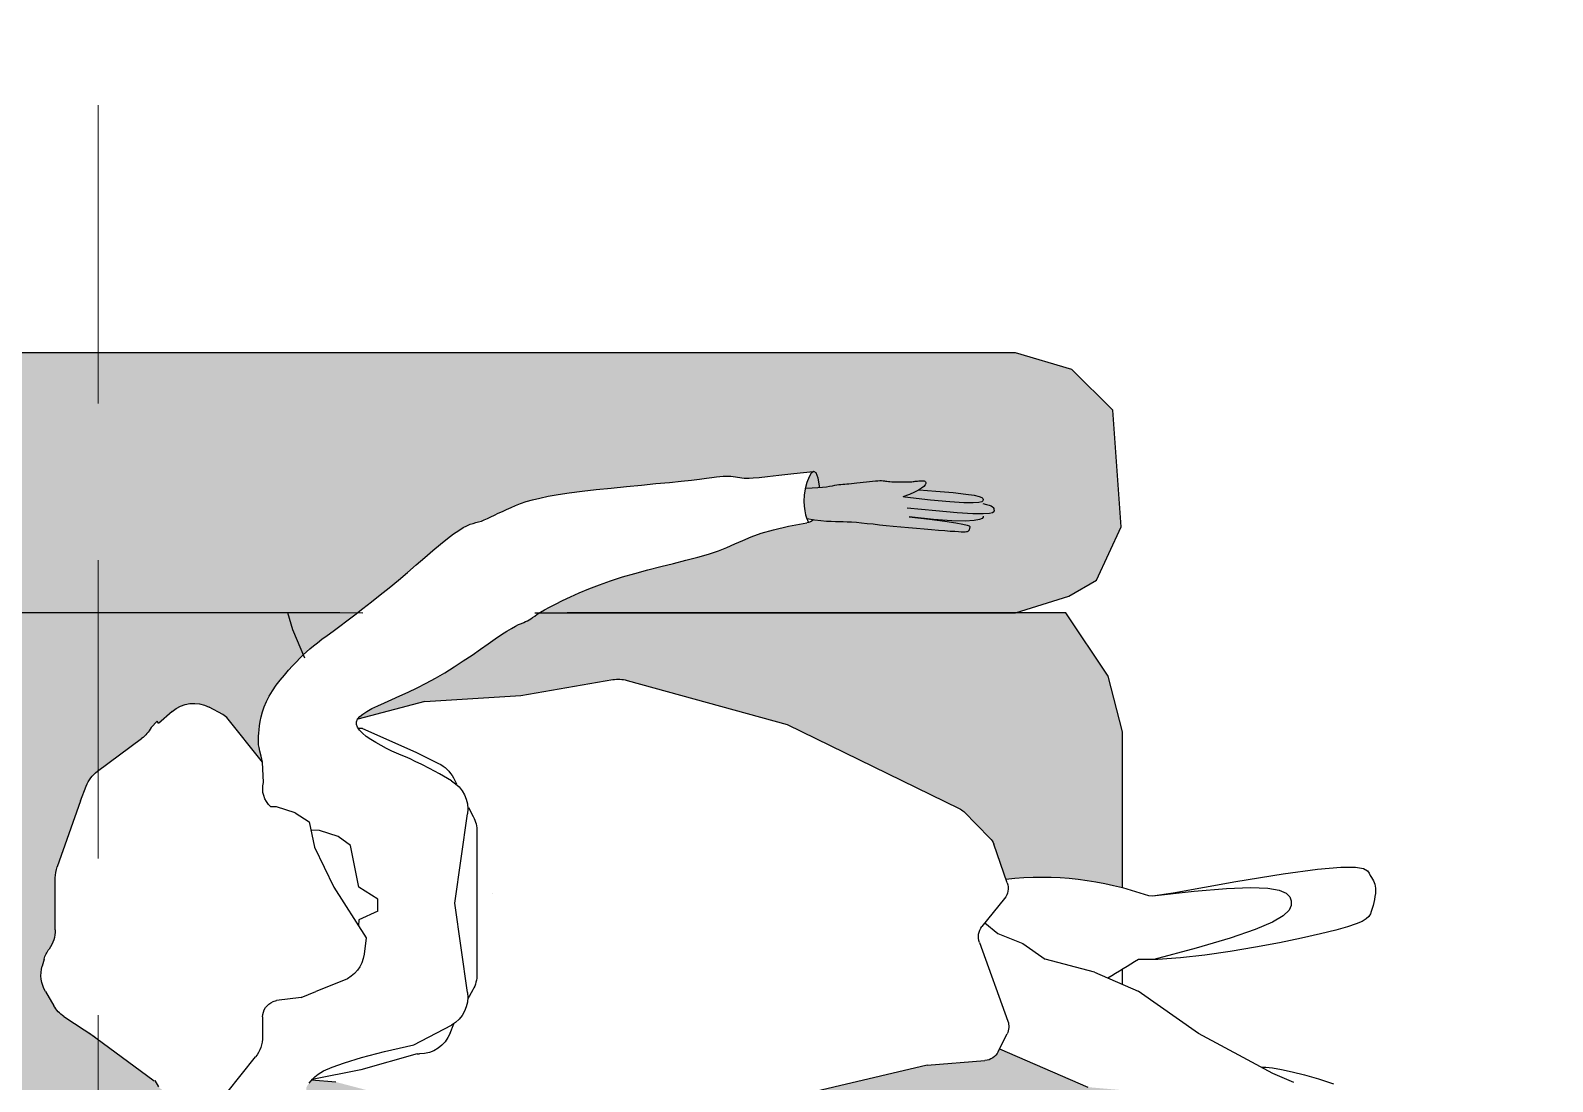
# Model space of a CAD drawing. Header units: inches. Extents: x 37.8 to 126.9, y 5.9 to 51.9.
# Drawn here: x 74.044 to 75.016, y 23.538 to 24.209 of the extents above; entities that cross this region are included whole.
import ezdxf

# ---------------------------------------------------------------- set-up
doc = ezdxf.new("R2010")
doc.units = ezdxf.units.IN
doc.header["$MEASUREMENT"] = 0
doc.linetypes.add('DASHED2', pattern=[9.524999999999995, 6.349999999999998, -3.174999999999998])
doc.layers.add('LAYER1', color=8, linetype='Continuous', lineweight=9)
doc.layers.add('MOBL', color=251, linetype='Continuous')
doc.layers.add('si', color=15, linetype='Continuous')

# ---------------------------------------------------------------- blocks, each defined once
blk = doc.blocks.new('m12')
h = blk.add_hatch(color=254)
h.paths.add_polyline_path([(0.2282805397144333, 1.367704585758019), (0.3675900524026474, 1.406019230664924, -0.1101865181638969), (0.3799645286676423, 1.406624934638784), (0.4597569099921655, 1.392880477745848), (0.5434401565999002, 1.387490709320218), (0.6016997716746582, 1.372251504451026), (0.5999096138721133, 1.374448886654134), (0.5972262502061781, 1.376714969658905), (0.5937106442636382, 1.379026639826632), (0.5893792646718318, 1.381415400173865), (0.5842615332833229, 1.383914174862636), (0.5784386848495183, 1.386561572637442), (0.572004907346809, 1.389397623388049), (0.5650543887509504, 1.392462357004423), (0.5576813170387136, 1.395795803376354), (0.549979880185674, 1.399437992393817), (0.5420442661684342, 1.403428953946558), (0.5339686629631681, 1.407808717924578), (0.5258492284904117, 1.412586379931332), (0.5177900004496224, 1.417647298425434), (0.5098969864843588, 1.422845897578789), (0.5022761942384583, 1.428036601563444), (0.4950336313559191, 1.433073834551612), (0.4882753054800958, 1.437812020715499), (0.4821072242552791, 1.442105584227201), (0.476635395325051, 1.445808949258433), (0.4719336608313752, 1.448817862647732), (0.4679472009097501, 1.45119336189714), (0.4645890301940172, 1.453037807174946), (0.4617721633180718, 1.454453558649446), (0.4594096149153372, 1.455542976488688), (0.4574143996196654, 1.456408420860952), (0.4539780271172036, 1.457898962005941), (0.4512561622146524, 1.459623810832909), (0.4478348052730289, 1.46192211111406), (0.4455453602831806, 1.463411296890623), (0.4432946503162506, 1.464805221971379), (0.0299411707849231, 1.464694383533924), (-0.0140227327818254, 1.464682594857606), (-0.0507096129474575, 1.409658011802321), (-0.0631706782451147, 1.361111778246595), (-0.0631706782451147, 1.225824194692445, -0.09368281678352401), (0.0381534352998867, 1.233180814697728), (0.0486899664274461, 1.263570902162655, -0.1129517835340986), (0.0520539572955841, 1.268952195201563), (0.0749248662218634, 1.291903635497192, -0.083355158556612), (0.0787562574912499, 1.294643702845178)])
h.paths.add_polyline_path([(0.6581865462105726, 1.449896868492942), (0.6623791909344173, 1.464833165321653), (0.6172675253209406, 1.464851871830518), (0.6017808105990662, 1.464847719154064), (0.6043075048505357, 1.46291939556773), (0.6110621370801037, 1.457834145179991), (0.6173569103671344, 1.45314102149877), (0.623114627507448, 1.448870358593239), (0.6282580912973446, 1.445052490531857), (0.6327433165672626, 1.441693904281006), (0.636659166287032, 1.438705698395313), (0.6401277154611675, 1.435975124326889), (0.6448441051655152, 1.432095432990966), (0.6489641479635285, 1.428299517495729)])
h.paths.add_polyline_path([(0.9004850381104459, 1.411994461545418), (0.9153690883269976, 1.451714107181942), (0.9392968684946148, 1.464718335533843), (0.6623791909344172, 1.464833165321653), (0.6581865462105726, 1.449896868492942), (0.6489658651266103, 1.428303538811313), (0.6519704067884556, 1.42537417526591), (0.6550335783003958, 1.422240532064051), (0.6583447781495153, 1.418717278451824), (0.6618404756225159, 1.414837911182525), (0.6654200188627374, 1.410665176069865), (0.6689827560128438, 1.406261818927299), (0.6724280352164007, 1.401690585568307), (0.6756552046160768, 1.397014221806559), (0.6785636123554469, 1.392295473455303), (0.6810526065769411, 1.387597086328469), (0.683049025111814, 1.382980414117128), (0.6845896645402264, 1.378501242022818), (0.6857388111302506, 1.374213963124925), (0.686560751149955, 1.370172970502834), (0.6873297175066099, 1.365027937193384), (0.6877061944667275, 1.360071641083774), (0.6878621708849573, 1.357559724357858), (0.6880757876250972, 1.354219495640408), (0.6880067271842727, 1.351078722044259), (0.6872067694860371, 1.346384712895343), (0.6857121869368248, 1.340235367233386), (0.6843305943914403, 1.334869549164977), (0.7154399595144696, 1.37373261623361), (0.7190331384649649, 1.376285664435272), (0.7309097569871028, 1.382627548112168, -0.3118831241294631), (0.7630463354835229, 1.378942019294754), (0.7749165268776324, 1.368555601824937), (0.7760045200864171, 1.370534691204511), (0.7813156019772123, 1.364926033545543, 0.1123006124735272), (0.78955162915031, 1.355362516278091), (0.8279875159014409, 1.32697310920048, -0.1450929767631049), (0.8377286247859956, 1.314064314110055), (0.8425250255493233, 1.301254414510353), (0.8629205512941098, 1.243744283976639, -0.08540789270884899), (0.8645568859556078, 1.234234633559708), (0.8645568859556078, 1.189121849105276, 0.1581954524843626), (0.8699782359377723, 1.172415691398204, -0.0878135558825843), (0.8743132795220844, 1.163496263578053), (0.8759785115666999, 1.157644162392443, -0.2048137690311525), (0.8731492371332478, 1.135453495879346), (0.8659056723461162, 1.123114881284209, -0.1142386950338883), (0.8570798846039906, 1.113798163836008), (0.8305546628183547, 1.096231021337641), (0.7773254653309918, 1.056847698576054), (0.7749165268774048, 1.052686804883478), (0.7633813474544829, 1.042624201557268), (0.7630968592773114, 1.039921563875623), (0.7600382685300243, 1.021495523661086), (0.7565934611416197, 1.00648721353923), (0.752874173234204, 0.9944881043145408), (0.7489921409294309, 0.9850896667917362), (0.7450591003491807, 0.9778833717755328), (0.7411867876155616, 0.9724606900699658), (0.7374869388499976, 0.9684130924802052), (0.7340712901748238, 0.9653320498107396), (0.7296486015273244, 0.9617491890912933), (0.7249763564041368, 0.9586774299227926), (0.7210046942517582, 0.9567143230846537), (0.7168011588323449, 0.9553889172040508), (0.7137072088485976, 0.9545244839431348), (0.7094893662282363, 0.953775121660348), (0.7051211489331117, 0.9531117996455399), (0.6996965092953688, 0.952357690693426), (0.6940976408223009, 0.9516309945228066), (0.6891480039748644, 0.9510395401500774), (0.6849198416854598, 0.9506110647537588), (0.6820757410978179, 0.9504773728576892), (0.6795698087550766, 0.9504520680379756), (0.6783385473047755, 0.9504344927927384), (0.6768907072118918, 0.950401672484304), (0.6752127260531451, 0.9503509555920574), (0.673303820878084, 0.9502811700128851), (0.6711632087367704, 0.9501911436441356), (0.6687901066790821, 0.9500797043824576), (0.6661837317551318, 0.9499456801249828), (0.6633433010149351, 0.9497878987690436), (0.6602680315086137, 0.9496051882110812), (0.6569702476290998, 0.9493976249032176), (0.6535147031422514, 0.9491702795171498), (0.6499792591570417, 0.948929471278913), (0.6464417767832089, 0.9486815194152342), (0.642980117129082, 0.9484327431521264), (0.6396721413038992, 0.9481894617160884), (0.6365957104170198, 0.9479579943335928), (0.6338286855771003, 0.9477446602309101), (0.6298351644824298, 0.9474384775373532), (0.6249051021408129, 0.9472576708472316), (0.6189086129122668, 0.947326450471792), (0.6134806500683812, 0.9474676699271634), (0.6064731817736865, 0.9477159803739148), (0.597558412593827, 0.9480851548921688), (0.5865574900845614, 0.9485820002000735), (0.5738873337636475, 0.9491854575635398), (0.5601138061399235, 0.9498675018851392), (0.5458027697213416, 0.9506001080676519), (0.5315200870168383, 0.9513552510143152), (0.51783162053449, 0.9521049056277188), (0.5053032327825289, 0.9528210468106394), (0.4945007862698243, 0.9534756494660976), (0.4858413232438974, 0.9540500801435902), (0.479146604910735, 0.9545632719803062), (0.4740895722159156, 0.9550435497603752), (0.4686824451310314, 0.955730103256373), (0.4647685975536965, 0.9567548360558203), (0.4619226264041981, 0.9579425952526875), (0.4597973122670279, 0.9588069555043134), (0.4568633396336294, 0.9597571532667638), (0.4526367186970228, 0.960741991403438), (0.44663345965046, 0.961710272777282), (0.4383695726867201, 0.9626108002519234), (0.427361067999528, 0.963392376690308), (0.4131239557814393, 0.9640038049560642), (0.3951742462256788, 0.9643938879119106), (0.3946290414174755, 0.9663021047405121), (0.3892122088936958, 0.964125244412344), (0.3817963524470524, 0.9607155704184144), (0.3753231144914961, 0.957359915999178), (0.3695413270904759, 0.9540620209711508), (0.3641998223077087, 0.9508256251513232), (0.3590474322063497, 0.9476544683559492), (0.3538329888501746, 0.9445522904020446), (0.3483053243026035, 0.9415228311061136), (0.3422857584323542, 0.9385750475601073), (0.3358855623289445, 0.9357387659567862), (0.3292884948868936, 0.9330490297631966), (0.3226783150012129, 0.930540882447304), (0.3162387815666538, 0.9282493674766116), (0.3101536534775263, 0.9262095283188514), (0.3046066896290521, 0.9244564084415292), (0.2997816489155326, 0.9230250513121484), (0.2939525555518832, 0.9214281492214113), (0.2890330585068264, 0.9204498841750606), (0.2849788580309438, 0.9202793186120558), (0.2822871457915607, 0.9224008206510244), (0.2837201290274126, 0.9246197752826866), (0.2865434176151994, 0.9268910479290224), (0.2916407239945089, 0.9299156238629585), (0.2974896183734473, 0.9327408180793096), (0.3023605372497951, 0.93491000410745), (0.3081702886299796, 0.9373202005451736), (0.3150004097522092, 0.9399819342838825), (0.3219254740579482, 0.942534558711252), (0.3216086350835208, 0.9426929781984656), (0.3221035193806298, 0.942600187392776), (0.3150004097521996, 0.939981934283873), (0.3081702886299848, 0.937320200545176), (0.302360537249797, 0.9349100041074526), (0.2974896183734457, 0.9327408180793088), (0.2934759947627309, 0.9308021155695774), (0.2902381291792135, 0.9290833696863944), (0.2876944843851557, 0.927574053538591), (0.2857635231421227, 0.9262636402345382), (0.2843670324930372, 0.9251401946803524), (0.2834400966078191, 0.9241861489715572), (0.2829211239370579, 0.9233825270011948), (0.2827485229315698, 0.9227103526623066), (0.2828607020426261, 0.9221506498479356), (0.2831960697205886, 0.921684442451124), (0.2836930344165012, 0.9212927543649124), (0.2842900045811809, 0.9209566094823454), (0.2849537220095039, 0.9206668660290231), (0.2857642618712364, 0.9204537195623744), (0.2868300326801989, 0.9203571999719315), (0.2882594429502205, 0.9204173371479102), (0.290160901194894, 0.92067416098007), (0.292642815928275, 0.921167701358172), (0.2958135956639567, 0.9219379881724304), (0.2997816489155349, 0.9230250513121484), (0.3046066896290573, 0.92445640844153), (0.3101536534775328, 0.9262095283188532), (0.3162387815666475, 0.9282493674766062), (0.3226783150012197, 0.9305408824473052), (0.3292884948868949, 0.9330490297631936), (0.3358855623289381, 0.935738765956786), (0.3422857584323494, 0.9385750475601056), (0.3483053243026013, 0.9415228311061126), (0.3538329888501725, 0.9445522904020442), (0.3590474322063588, 0.9476544683559556), (0.3641998223076794, 0.9508256251513127), (0.3695413270904708, 0.9540620209711488), (0.3753231144914941, 0.9573599159991769), (0.3817963524470549, 0.9607155704184158), (0.3892122088936968, 0.9641252444123436), (0.3977734825802984, 0.9675657600578143), (0.3958295278160969, 1.000986828503526), (0.3720809704348347, 0.9982951300867196), (0.3515578259587391, 0.9958898854433748), (0.3340016027325292, 0.9937432421993416), (0.319147189305802, 0.9918265976823482), (0.3067294742277213, 0.9901113492203396), (0.2964833460475755, 0.9885688941412809), (0.2881436933148567, 0.9871706297726636), (0.2814454045787867, 0.98588795344267), (0.2761419289608943, 0.9846957252721028), (0.2720609578691448, 0.9835826565549736), (0.2690487432835201, 0.982540921378586), (0.2669515371844689, 0.981562693830256), (0.2656155915515228, 0.9806401479972916), (0.2648871583651271, 0.9797654579670051), (0.2646124896050424, 0.9789307978264788), (0.264637837251712, 0.9781283416632506), (0.264882264284097, 0.9773545228001692), (0.2655560776784112, 0.976622811502693), (0.2669423954102962, 0.9759509372725008), (0.269324335455168, 0.9753566296110422), (0.2729850157884386, 0.974857618019541), (0.2782075543857433, 0.9744716319994492), (0.2852750692222802, 0.9742164010522174), (0.2950522334505969, 0.9741029037500842), (0.2932104062160713, 0.9737258386762718), (0.27826000416053, 0.9703831351037036), (0.2675558176904345, 0.9676737071592922), (0.2604063962510289, 0.9655019817496396), (0.2561202892875367, 0.963772385781112), (0.2540060462454221, 0.9623893461600802), (0.2533722165703693, 0.961257289793366), (0.2535273497076105, 0.9602806435873388), (0.2539294030884776, 0.9593859963251814), (0.2546339660866578, 0.9585885842975584), (0.2558460360626213, 0.9579258056708112), (0.2588124408305837, 0.957169402344128), (0.2606126863870492, 0.9571537412896304), (0.256516480663569, 0.9575591961839512), (0.253716425585047, 0.9590903096481588), (0.2532689839800925, 0.96190719425237), (0.256120289287537, 0.9637723857811122), (0.2604063962510276, 0.9655019817496392), (0.2675558176904362, 0.9676737071592936), (0.2782600041605322, 0.9703831351037044), (0.2949045171498502, 0.9741046185010308), (0.285275069222283, 0.9742164010522174), (0.2782075543857413, 0.9744716319994496), (0.2729850157884376, 0.9748576180195412), (0.2677164017285735, 0.9755758177113094), (0.2640872408894941, 0.9773346783165808), (0.2652115007202227, 0.9807510656334876), (0.2701853916346951, 0.9830711032860232), (0.2761419289608979, 0.9846957252721044), (0.2814454045787876, 0.9858879534426694), (0.2881436933148489, 0.9871706297726616), (0.2964833460475805, 0.9885688941412808), (0.3067294742277094, 0.9901113492203404), (0.3191471893058048, 0.9918265976823484), (0.3340016027325448, 0.993743242199342), (0.3515578259586584, 0.9958898854433662), (0.3720809704348112, 0.998295130086718), (0.3846044230914198, 0.999714557681732), (0.3835436933072742, 1.003186036975193), (0.3953633609073675, 1.009001313434282), (0.4138058899113635, 1.008749522194875), (0.4282469073857581, 1.008675718528365), (0.4392679779132291, 1.008765081679257), (0.4474506660758408, 1.009002790892736), (0.4533765364560642, 1.009374025413535), (0.4576271536361655, 1.009863964486612), (0.4607840821988713, 1.010457787357154), (0.4634288867262065, 1.011140673269892), (0.4660830101279203, 1.011900133236868), (0.4690274086224217, 1.012733005339897), (0.4724829167548657, 1.013638459427737), (0.4766703690709155, 1.01461566534931), (0.4818106001157593, 1.015663792953319), (0.4881244444352483, 1.016782012088698), (0.4958327365745851, 1.01796949260438), (0.5051563110794185, 1.01922540434907), (0.5161986705397842, 1.02054596987091), (0.5285939897249124, 1.021915622515052), (0.5418591114486763, 1.023315848325401), (0.5555108785247285, 1.024728133346798), (0.5690661337671291, 1.026133963622892), (0.5820417199895463, 1.027514825198523), (0.5939544800062555, 1.028852204117585), (0.6043212566305503, 1.030127586424441), (0.612782391131537, 1.031328558956603), (0.619472218598504, 1.032467111724144), (0.6246485725753236, 1.033561335530294), (0.6285692866065336, 1.034629321178954), (0.6314921942357605, 1.035689159472667), (0.6336751290075423, 1.036758941215566), (0.635375924465961, 1.037856757210419), (0.6368524141548711, 1.039000698260905), (0.6383128380275572, 1.040202906338207), (0.6397670616722734, 1.041451728086032), (0.6411753570860127, 1.042729561315582), (0.6424979962657744, 1.044018803838754), (0.6436952512090097, 1.045301853466752), (0.6447273939122625, 1.046561108011473), (0.6455546963729831, 1.047778965283896), (0.6461374305879417, 1.048937823096139), (0.6464432714649321, 1.050030279697011), (0.6464695055522044, 1.051089735086862), (0.6462208223088057, 1.052159789703409), (0.6457019111933274, 1.053284043984376), (0.644917461664817, 1.054506098368167), (0.6438721631818694, 1.055869553292042), (0.6425707052037581, 1.057418009194183), (0.6417220055728929, 1.058389199020902), (0.6205989466920978, 1.056800049208277), (0.5434401565996722, 1.036517499606816), (0.4597569099919382, 1.03119864918699), (0.3786921153944149, 1.01716820396814, -0.0881714616881914), (0.3687353232608075, 1.017213098864203), (0.2282805397142054, 1.042829202105395), (0.1065852421049833, 1.071480076367834), (0.0564335232409121, 1.075455517497402, -0.2626432162375301), (0.04483822073916599, 1.083266117520906), (0.043620270012002, 1.085697904276811), (-0.0330759502560345, 1.05233221485605), (-0.0631706782451147, 1.049728895639395), (-0.0631706782451147, 0.8395642744326323), (-0.021287653216632, 0.7512983952403829), (0.0220127781796001, 0.7359848280393836), (0.9211451131589862, 0.7362254951522971), (0.9153690883269971, 0.7492215510239943), (0.9004850381104459, 0.7889411966605175), (0.8942545054615036, 0.8374874302160153), (0.8942545054615036, 1.363448227989919)])
h.paths.add_polyline_path([(0.2429739101698942, 0.9461568795345556), (0.2431024028844603, 0.9451751083945508), (0.2435212161844902, 0.9442815692264046), (0.2444007194974346, 0.9434919138554962), (0.2470528974799894, 0.9424940355689472), (0.2490033719338936, 0.942400441425434), (0.2449083215463915, 0.9430361672103796), (0.2424000465095492, 0.9452882029053084)], flags=17)
h.paths.add_polyline_path([(0.2491293252667219, 0.9334991236289624), (0.2484456775396211, 0.9323584795349688), (0.2485867286509346, 0.931381556305496), (0.2490337983438167, 0.9304961893292324), (0.2507393332967387, 0.9293471296517086), (0.2523535551397347, 0.9293072046416456), (0.248779646799883, 0.9300454007847108), (0.2483518022626108, 0.9330086618549124)], flags=16)
h.paths.add_polyline_path([(1.061440464872248, 1.615005983687069), (1.03928745989856, 1.662254189607665), (0.9980967162757676, 1.690810797581434), (0.0299411707849231, 1.690810797581661), (-0.0192108090004697, 1.676272888067614), (-0.05486330138001001, 1.640966536391033), (-0.0621322561369198, 1.539460775320094), (-0.0406715325686948, 1.493250991507693), (-0.0164416833786154, 1.479232293047743), (0.0299411707849169, 1.464694383533926), (0.4197456501453729, 1.464798907437909), (0.4432946503162495, 1.46480522197138), (0.4427159042299834, 1.465163654953363), (0.4392171594988713, 1.467215198352275), (0.4349198484753794, 1.469601940137177), (0.4297244273968797, 1.47234193300323), (0.4236502879050497, 1.47538138822892), (0.4167465554935464, 1.478648556738338), (0.4090623556560315, 1.4820716894551), (0.4006468138857271, 1.485579037303748), (0.3915490556757989, 1.489098851207925), (0.3818182065203896, 1.492559382091942), (0.3715033919124814, 1.495888880879649), (0.3606816705446306, 1.499034078268325), (0.3495418339041161, 1.502015624048233), (0.3383006066773991, 1.504872647783272), (0.3271747135511173, 1.507644279037093), (0.3163808792114649, 1.51036964737296), (0.3061358283448335, 1.51308788235474), (0.2966562856374822, 1.515838113546354), (0.2881589757760139, 1.51865947051101), (0.2807234658091617, 1.521580491867781), (0.2738806922363889, 1.524587352456364), (0.2670244339187653, 1.527655636172539), (0.2595484697183121, 1.530760926910942), (0.2508465784967548, 1.533878808567123), (0.2403125391156199, 1.536984865036175), (0.2273401304364527, 1.540054680213417), (0.2113231313210235, 1.54306383799394, -0.1290311879506918), (0.2052864708930892, 1.54547678568995), (0.1989500446311467, 1.544692756402128), (0.1942075196075153, 1.544256570480002), (0.190103818919174, 1.544011318721686), (0.1864436578482552, 1.543894103801903), (0.183031751676026, 1.543842028395374), (0.1796728156846325, 1.543792195176592), (0.1761715651555309, 1.543681706820052), (0.1723649946484371, 1.543460793669056), (0.1682192158339102, 1.543132196738269), (0.1637326196600971, 1.542711784711399), (0.1589035970755097, 1.542215426271692), (0.1537305390286644, 1.541658990102194), (0.1482118364672161, 1.541058344886772), (0.1423458803401527, 1.540429359308295), (0.136131061595597, 1.539787902050425), (0.1295911662489415, 1.539148763785084), (0.1228515605849844, 1.538522423140875), (0.1160630059552711, 1.537918280734399), (0.1093762637117089, 1.537345737182698), (0.1029420952064712, 1.536814193103292), (0.0969112617908092, 1.53633304911273), (0.0914345248167618, 1.535911705828311), (0.0866626456361541, 1.535559563866856), (0.0827058987263433, 1.535284403154037), (0.07789572737996, 1.534987831804597), (0.0732771905965815, 1.534889662800764), (0.070515340854909, 1.535580341051435), (0.0693845606241143, 1.539725189586252), (0.0703348009084739, 1.540684086609572), (0.0718106087078942, 1.541013108459311), (0.070015268961697, 1.540361643709957), (0.0694755710323989, 1.539817029104142), (0.0695111240948033, 1.539555526741711), (0.0698055811769791, 1.538267307296337), (0.0699267509605764, 1.537737803566871), (0.07006779487619501, 1.537220810387226), (0.0702484060957432, 1.536729028381159), (0.0704882777904464, 1.536275158172883), (0.0708071031322118, 1.535871900386155), (0.0712245752920354, 1.535531955644728), (0.0717724652290605, 1.535265961724235), (0.0725308550504469, 1.535076305007122), (0.0735919046505853, 1.534963309027034), (0.0750477739236427, 1.534927297317835), (0.0769906227644686, 1.534968593413168), (0.079512611067226, 1.535087520847356), (0.0827058987263485, 1.535284403154038), (0.0866626456361074, 1.535559563866853), (0.0914345248168888, 1.535911705828313), (0.0969112617908566, 1.536333049112724), (0.1029420952063899, 1.536814193103289), (0.1093762637117624, 1.53734573718271), (0.1160630059553207, 1.537918280734406), (0.1228515605848908, 1.538522423140876), (0.1295911662489709, 1.539148763785072), (0.1361310615954752, 1.539787902050421), (0.1423458803401396, 1.540429359308289), (0.1482118364671323, 1.54105834488677), (0.1537305390284616, 1.541658990102163), (0.1589035970755262, 1.542215426271688), (0.1637326196600988, 1.542711784711402), (0.1682192158339141, 1.54313219673827), (0.1723649946484223, 1.543460793669054), (0.1761715651555211, 1.543681706820052), (0.1796728156846442, 1.543792195176593), (0.183031751676026, 1.543842028395374), (0.1864436578482594, 1.543894103801904), (0.1901038189191697, 1.544011318721686), (0.1942075196075117, 1.544256570480001), (0.1989500446311433, 1.544692756402127), (0.2045266787085897, 1.545382773813118), (0.2111327065581761, 1.546389520038933), (0.2114796143173407, 1.547251366661158), (0.2123433761571505, 1.549967112364129), (0.2131166179547109, 1.55333896839511), (0.2136610204122462, 1.557334450915959), (0.2138382642317538, 1.56192107608831), (0.2135100301154579, 1.567066360073795), (0.2125847160682496, 1.572638200736036), (0.2111575893065945, 1.578106022746624), (0.2093706343498527, 1.582839632477998), (0.2073658357171551, 1.586208836303285), (0.2049411294908506, 1.587810739126339), (0.2224723636529688, 1.585819196649936), (0.2355489133960566, 1.584344928017345), (0.2454514276006865, 1.583254033712139), (0.2527081354358047, 1.582498088851933), (0.257847266069344, 1.582028668553675), (0.2613970486700063, 1.58179734793498), (0.2638857124063634, 1.581755702113014), (0.2658414864467902, 1.581855306205398), (0.2677068059463093, 1.582050934292055), (0.2695567992538174, 1.582306818625488), (0.2747066222245634, 1.583103006528797), (0.2786097526960172, 1.583525566952633), (0.2827956854737786, 1.583576585603523), (0.2867584402456536, 1.583211807572979), (0.2899156240150526, 1.582837763590765), (0.2937826850545662, 1.582339012621332), (0.2985618957291289, 1.581720993611044), (0.3044555284031281, 1.580989145505333), (0.3116658554419877, 1.580148907250308), (0.3203951492103369, 1.579205717791636), (0.3307452073584606, 1.57816574864), (0.3424159286782924, 1.577038101563175), (0.3550067372480378, 1.575832610894406), (0.3681170571452198, 1.574559110966428), (0.381346312447699, 1.573227436111898), (0.3942939272331138, 1.571847420663739), (0.4065593255790871, 1.570428898954788), (0.4177419315635681, 1.568981705317811), (0.4275354495816787, 1.567513457897803), (0.4360107052978059, 1.566022910089259), (0.4433328046936835, 1.564506599099104), (0.4496668537510737, 1.562961062134035), (0.4551779584519413, 1.561382836400526), (0.4600312247778208, 1.559768459105723), (0.4643917587106853, 1.558114467456333), (0.4684246662323043, 1.556417398658817), (0.4722667353707842, 1.55468090018917), (0.4759414823397434, 1.552937060597509), (0.47944410539934, 1.551225078703941), (0.4827698028093431, 1.549584153327703), (0.485913772830121, 1.548053483288193), (0.4888712137217305, 1.546672267405021), (0.4916373237440469, 1.545479704497664), (0.4942073011568518, 1.544514993385745), (0.496598259854408, 1.543785267423119), (0.5009041589315198, 1.542640599423392), (0.5053479052211227, 1.541162311726318), (0.5099732602768606, 1.538780607776743), (0.513819146183095, 1.536436112069397), (0.5183509421744965, 1.533286309165758), (0.5236557567391209, 1.529228515703385), (0.5296623640676864, 1.524362090763129), (0.5362599547761573, 1.518836904036559), (0.5433377194809144, 1.51280282521496), (0.5507848487980028, 1.506409723990145), (0.5584905333439437, 1.499807470053376), (0.5663439637348818, 1.493145933096464), (0.5742343305871503, 1.4865749828107), (0.5820564265468424, 1.480224566283819), (0.5897274523799738, 1.474144940188581), (0.5971702108825016, 1.46836643859365), (0.6017808105990725, 1.464847719154062), (0.9980967162757672, 1.464953989060631), (1.031672364438918, 1.477934265412386), (1.056248354331501, 1.513240617089195)])
h.paths.add_polyline_path([(0.0590738648438674, 1.565001255458355), (0.0581961684447379, 1.564088525514535), (0.0580536869399566, 1.563154609191087), (0.05819233718148099, 1.562190013505642), (0.0597373212658623, 1.560756583039613), (0.0617108121389275, 1.560626493100926), (0.0578243428300473, 1.561651338936751), (0.058287190717405, 1.56468514460816)], flags=16)
h.paths.add_polyline_path([(0.0579879130765888, 1.550745167153261), (0.0579879007204054, 1.550740564950269), (0.0580477771061403, 1.550741742023546)], flags=16)
h.paths.add_polyline_path([(1.062478886980443, 1.359554145084302), (1.05451765081807, 1.403427479153378), (1.03582605287147, 1.443406730316837), (0.9970582941673454, 1.464694383533697), (0.9392968684946152, 1.464718335533844), (0.9153690883269971, 1.451714107181942), (0.9004850381104462, 1.411994461545418), (0.8942545054615038, 1.36344822798992), (0.8942545054615038, 0.8374874302160153), (0.9004850381104462, 0.7889411966605157), (0.915369088326997, 0.7492215510239927), (0.9211451131589862, 0.7362254951522971), (0.980097399734632, 0.7362412746722385), (0.9803130358359692, 0.7361416392414872), (0.9911739022213624, 0.7359816691453033), (1.02994166092526, 0.7538944505106429), (1.05451765081807, 0.7975081790525561), (1.062478886980443, 0.8413815131216335)])
h.paths.add_polyline_path([(1.051402384493712, 0.6308414306959093), (1.043441148331112, 0.6747147647649853), (1.018865158438529, 0.7183284933068991), (0.9803130358359686, 0.7361416392414872), (0.9736653644388048, 0.7362395530353841), (0.9101686588784631, 0.7362225571292064), (0.9042925858402672, 0.7230013927935494), (0.8894085356234883, 0.6832817471570252), (0.8831780029745457, 0.6347355136012988), (0.8831780029747733, 0.1087747158276216), (0.889408535623488, 0.0602284822721232), (0.9042925858402671, 0.0205088366355994), (0.9277298666845354, 0.0077711840027866), (0.9864522676338556, 0.0077869019901867), (1.02474955038474, 0.0288162135007042), (1.043441148331339, 0.06879546466416299), (1.051402384493712, 0.1126687987332384)])
h.paths.add_polyline_path([(0.8831780029745461, 0.6347355136013004), (0.8894085356234882, 0.6832817471570248), (0.9042925858402666, 0.7230013927935484), (0.9101686588784628, 0.7362225571292065), (0.6739620880527166, 0.7361593326724272), (0.647110043723842, 0.7211841541045487), (0.6301491492909009, 0.6814645084680252), (0.6228801945337638, 0.6329182749123), (0.6228801945337638, 0.1105919545170757), (0.6301491492909009, 0.0620457209615785), (0.6471100437238422, 0.0223260753250548), (0.6512164028991393, 0.007697170763044001), (0.9277298666845352, 0.0077711840027866), (0.9042925858402668, 0.0205088366355995), (0.889408535623488, 0.0602284822721233), (0.8831780029747734, 0.1087747158276222)])
h.paths.add_polyline_path([(0.6228801945337638, 0.6329182749122991), (0.6301491492909009, 0.6814645084680253), (0.6471100437238421, 0.7211841541045487), (0.6739620880527166, 0.7361593326724271), (0.010211150730356, 0.7359816691455309), (-0.0323641557035899, 0.7209245485773863), (-0.0742471807318452, 0.6326586693853642), (-0.0742471807318452, 0.1111111655711738), (-0.0617861154341881, 0.0625649320156754), (-0.0250911673453374, 0.0075161462528683), (0.0212541604592265, 0.0075167152843411), (0.0212876532170867, 0.0075285602840722), (0.6512164028991392, 0.007697170763044001), (0.6471100437238418, 0.0223260753250546), (0.6301491492909009, 0.0620457209615778), (0.6228801945337638, 0.1105919545170761)])
h.paths.add_polyline_path([(1.06247888698067, -0.0976116781655483), (1.05451765081807, -0.0537383440964734), (1.02994166092526, -0.0101246155545595), (0.9911739022213624, 0.0077881658110073), (0.9864522676338556, 0.0077869019901867), (0.9859817916808422, 0.0075285602838449), (0.9211377461899616, 0.0075277641237041), (0.9153690883269956, -0.0054517160679116), (0.9004850381104461, -0.0451713617044338), (0.8942545054615036, -0.0937175952599316), (0.8942545054612763, -0.6196783930338375), (0.9004850381102185, -0.6682246265893353), (0.91536908832677, -0.7079442722258591), (0.9392515566608162, -0.720923874581255), (0.9970582941673454, -0.7209245485776139), (1.035826052871243, -0.6996368953607542), (1.054517650817842, -0.6596576441972952), (1.062478886980215, -0.6157843101282201)])
h.paths.add_polyline_path([(0.8942545054615038, -0.0937175952599317), (0.9004850381104461, -0.045171361704433), (0.9153690883269964, -0.0054517160679112), (0.9211377461899614, 0.0075277641237041), (0.6847133887732595, 0.007524861287395001), (0.6581865462105725, -0.0072689547569097), (0.6412256517776314, -0.0469886003934336), (0.6339566970207214, -0.0955348339489325), (0.6339566970204942, -0.6178611543441548), (0.641225651777404, -0.6664073878998806), (0.6581865462105726, -0.7061270335361775), (0.6623391391623531, -0.7209206459271371), (0.9392515566608166, -0.720923874581255), (0.91536908832677, -0.7079442722258592), (0.9004850381102187, -0.6682246265893351), (0.8942545054612764, -0.6196783930338378)])
h.paths.add_polyline_path([(0.6339566970207217, -0.0955348339489311), (0.6412256517776315, -0.0469886003934337), (0.6581865462105726, -0.0072689547569098), (0.6847133887732595, 0.007524861287395001), (0.0212541604592265, 0.0075167152843411), (-0.0212876532168593, -0.0075285602840722), (-0.0631706782451147, -0.0957944394760944), (-0.0631706782453421, -0.6173419432902847), (-0.0507096129474576, -0.6658881768457832), (-0.0140227327820527, -0.7209127599010686), (0.6623391391623532, -0.7209206459271371), (0.6581865462105725, -0.7061270335361766), (0.641225651777404, -0.6664073878998805), (0.6339566970204941, -0.6178611543441547)])
h.paths.add_polyline_path([(1.0562483543315, -0.7694707821331122), (1.031672364438691, -0.7341644304563033), (0.9980967162755404, -0.721184154104549), (0.0299411707846955, -0.7209245485773864), (-0.0164416833790708, -0.7354624580914333), (-0.040671532568922, -0.7494811565513828), (-0.0621322561371471, -0.7956909403635564), (-0.0548633013802373, -0.8971967014342681), (-0.0192108090004695, -0.9325030531110772), (0.0299411707846958, -0.947040962625124), (0.9980967162755404, -0.9470409626253512), (1.039287459898333, -0.9184843546515821), (1.061440464872021, -0.8712361487309861)])
at = {"layer": 'si', "linetype": 'ByBlock'}
for p, q in [((0.1260640543100635, 1.565211231353487), (0.127293299740586, 1.565565821381596)), ((0.3675900524026474, 1.406019230664924), (0.228280539714433, 1.367704585758019)), ((0.4597569099921657, 1.392880477745848), (0.3799645286676423, 1.406624934638784)), ((0.5434401565998997, 1.387490709320218), (0.4597569099921657, 1.392880477745848)), ((0.5434401565998997, 1.387490709320218), (0.6016997716747028, 1.372251504451014)), ((0.7154399595144696, 1.37373261623361), (0.7190331384649653, 1.376285664435272)), ((0.7190331384649653, 1.376285664435272), (0.7309097569871028, 1.382627548112168)), ((0.7630463354835229, 1.378942019294754), (0.7749165268776324, 1.368555601824937)), ((0.228280539714433, 1.367704585758019), (0.0787562574912499, 1.294643702845178)), ((0.5976215128780497, 1.364229603483408), (0.5511938585455028, 1.343521545848261)), ((0.5976215128780497, 1.364229603483408), (0.6013174771364902, 1.364229603483408)), ((0.6843305943914402, 1.334869549164977), (0.7154399595144696, 1.37373261623361)), ((0.7749165268776324, 1.368555601824937), (0.7760045200864171, 1.370534691204511)), ((0.7760045200864171, 1.370534691204511), (0.7813156019772123, 1.364926033545543)), ((0.8279875159014409, 1.32697310920048), (0.78955162915031, 1.355362516278091)), ((0.5511938585455028, 1.343521545848261), (0.5313854506252939, 1.333864946987205)), ((0.6835982675040669, 1.317280662210578), (0.6843305943914402, 1.334869549164977)), ((0.5185034210298909, 1.32120892580815), (0.5159239704271386, 1.31614719568688)), ((0.8425250255493208, 1.301254414510367), (0.8377286247859956, 1.314064314110055)), ((0.8425250255493208, 1.301254414510367), (0.8629205512941098, 1.243744283976639)), ((0.0749248662218634, 1.291903635497192), (0.0520539572955841, 1.268952195201563)), ((0.5053335482575676, 1.295580974062886), (0.5011927198684134, 1.28751442525322)), ((0.5172477731982781, 1.212394153494415), (0.5063025214303707, 1.290037033223143)), ((0.6559633921515342, 1.290900385693248), (0.6439546098699794, 1.283099405077336)), ((0.6559633921515342, 1.290900385693248), (0.6723218121098853, 1.296077400101921)), ((0.6723218121098853, 1.296077400101921), (0.6772178193914442, 1.296077400101921)), ((0.4980526330159592, 1.274521438504052), (0.4980526330159592, 1.150530593070698)), ((0.6186132425355026, 1.270192328058101), (0.6348771051532367, 1.275369342466774)), ((0.6348771051532367, 1.275369342466774), (0.642441692417151, 1.27579485050046)), ((0.6439546098699794, 1.283099405077336), (0.6392832414333043, 1.261011956491074)), ((0.0370199536266682, 1.22991155968657), (0.0486899664274461, 1.263570902162655)), ((0.6006473477837062, 1.226152246580568), (0.6080228203659317, 1.262391347442189)), ((0.6080228203659317, 1.262391347442189), (0.6186132425355026, 1.270192328058101)), ((0.6392832414333043, 1.261011956491074), (0.6224900935083042, 1.226152246580568)), ((0.8645568859556078, 1.189121849105276), (0.8645568859556078, 1.234234633559708)), ((-0.0893375680318514, 1.218705855993221), (-0.1071143481021863, 1.221187986189079)), ((-0.0856196939059828, 1.218823194842116), (-0.0893375680318514, 1.218705855993221)), ((0.5841943704845108, 1.215798217762994), (0.6006473477837062, 1.226152246580568)), ((0.6224900935083042, 1.226152246580568), (0.5943120059500872, 1.182183083108839)), ((0.0393829679262581, 1.216326735507891), (0.0590085361186539, 1.191967204381171)), ((0.5063003076777477, 1.134678551909246), (0.5172477731982781, 1.212394153494415)), ((0.5841943704845108, 1.205444188945421), (0.5841943704845108, 1.215798217762994)), ((0.5841943704845108, 1.205444188945421), (0.600647347783479, 1.197714126335085)), ((0.0565644088221689, 1.195161078133878), (0.0453120852669144, 1.185870819400406)), ((0.600647347783479, 1.197714126335085), (0.600931019806012, 1.192537111926412)), ((0.0453120852669144, 1.185870819400406), (0.0235638968829335, 1.177218822717122)), ((0.06130585817777501, 1.178197054921383), (0.0365205907003201, 1.109780214344937)), ((0.5943120059500872, 1.182183083108839), (0.5961429310518725, 1.167862633204322)), ((0.0235638968829335, 1.177218822717122), (0.0040850846783087, 1.163602565642122)), ((-0.0387493907039698, 1.152326602751827), (-0.0766668843648404, 1.135873625452632)), ((-0.0387493907039698, 1.152326602751827), (0.0040850846783087, 1.163602565642122)), ((0.8743132795220844, 1.163496263578053), (0.8759785115666999, 1.157644162392443)), ((0.6140020941472814, 1.14497387005872), (0.6379974973995104, 1.135589953429644)), ((-0.1292522613541678, 1.098949367737532), (-0.0766668843648404, 1.135873625452632)), ((0.5014869093467951, 1.136979813583138), (0.5061128956676839, 1.128439531144294)), ((0.6507627384073658, 1.13041293902097), (0.6379974973995104, 1.135589953429644)), ((0.6507627384073658, 1.13041293902097), (0.672321812109658, 1.127788972813732)), ((0.6751914805749948, 1.126690271076085), (0.672321812109658, 1.127788972813732)), ((0.8731492371332478, 1.135453495879346), (0.8659056723461162, 1.123114881284209)), ((0.6843305943912128, 1.113405150084872), (0.6843305943912128, 1.096357704024285)), ((0.8570798846039906, 1.113798163836008), (0.8302325712452329, 1.096017706304564)), ((-0.1718861265501346, 1.076160664737699), (-0.1292522613541678, 1.098949367737532)), ((0.04483822073916599, 1.083266117520906), (0.0371761235448958, 1.098564426445818)), ((0.5213480220459134, 1.099326361886824), (0.5182220189235524, 1.107356956115154)), ((0.5528489456767148, 1.089226784944685), (0.5201710310921044, 1.106115003057766)), ((0.8347713236034906, 1.099350852567795), (0.7786988205093622, 1.057863819291924)), ((0.0437046104732417, 1.085734595493477), (-0.0330759502560341, 1.05233221485605)), ((-0.1939179869564214, 1.064104603785608), (-0.1718861265501346, 1.076160664737699)), ((0.106585242104984, 1.071480076367834), (0.0564335232409121, 1.075455517497402)), ((0.5500591704555973, 1.081195843134764), (0.5478612393897038, 1.081195843134764)), ((0.5500591704555973, 1.081195843134764), (0.5988507583083447, 1.067366832042807)), ((0.7154399595142423, 1.047509790474805), (0.6905703911843375, 1.078577853038723)), ((0.106585242104984, 1.071480076367834), (0.2282805397142056, 1.042829202105394)), ((0.5988507583083447, 1.067366832042807), (0.6411318925740943, 1.059064481205723)), ((0.6205989466920983, 1.056800049208277), (0.6417220055727739, 1.058389199020894)), ((0.7780369191236787, 1.058076573308881), (0.7749165268774051, 1.052686804883478))]:
    blk.add_line(p, q, dxfattribs=at)
at = {"layer": 'si'}
blk.add_line((0.4845120226227664, 1.220473784320347), (0.4845120226227664, 1.220473784320347), dxfattribs=at)
for points in [[(0.4478340318562461, 1.464806439181302), (0.0299411707849231, 1.464694383533924), (-0.0164416833786163, 1.479232293047743), (-0.0406715325686946, 1.493250991507693), (-0.0621322561369198, 1.539460775320094), (-0.05486330138001001, 1.640966536391033), (-0.0192108090004695, 1.676272888067614), (0.0299411707849231, 1.690810797581661), (0.998096716275768, 1.690810797581434), (1.039287459898559, 1.662254189607665), (1.061440464872248, 1.615005983687069), (1.056248354331501, 1.513240617089195), (1.031672364438918, 1.477934265412386)], [(1.031672364438918, 1.477934265412386), (0.998096716275768, 1.464953989060632), (0.5971711547388168, 1.464846483100473)], [(-0.0631706782451147, 1.225824194692222), (-0.0631706782451147, 1.361111778246595), (-0.0507096129474576, 1.409658011802321), (-0.0140227327818252, 1.464682594857606), (0.4197456501453729, 1.464798907437909)], [(0.6172675253209406, 1.464851871830518), (0.9970582941673456, 1.464694383533696), (1.03582605287147, 1.443406730316837), (1.05451765081807, 1.403427479153378), (1.062478886980443, 1.359554145084302), (1.062478886980443, 0.8413815131216325), (1.05451765081807, 0.7975081790525566), (1.02994166092526, 0.7538944505106429), (0.9911739022213624, 0.7359816691453034), (0.9736653644394124, 0.7362395530353752)], [(0.6477119155820219, 1.425366993704301), (0.6581865462105725, 1.449896868492942), (0.6623402346431249, 1.464694383533924)], [(-0.0631706782451147, 1.141729834591387), (-0.0631706782451147, 1.154817427122452)], [(0.6438721631818681, 1.055869553292041), (0.6425707052037524, 1.057418009194179), (0.6410177771888357, 1.059195066512074), (0.6390867107425038, 1.061248922473851), (0.6361254060545889, 1.06364616146584), (0.6313504054610349, 1.066457964665005), (0.6239782512982402, 1.069755513247628), (0.6132254859023761, 1.073609988390444), (0.5983086516093863, 1.078092571269735), (0.5784442907554422, 1.083274443062236), (0.5528489456767148, 1.089226784944685)]]:
    blk.add_lwpolyline(points, dxfattribs=at)
at = {"layer": 'si', "linetype": 'ByBlock'}
for points in [[(0.2124794985006702, 1.573041326055545), (0.2066429486224024, 1.573286035210912), (0.2017397043832716, 1.573603011798923), (0.1976491003354113, 1.573972038205283), (0.1942504710318644, 1.574372896816612), (0.1914231510247646, 1.574785370018389), (0.1890464748671547, 1.575189240197232), (0.1869997771113958, 1.575564289739077), (0.1851623923098486, 1.575890301030085), (0.1834267787762655, 1.576153046238687), (0.1817378898658717, 1.576362256663742), (0.1800538026957383, 1.576533653386604), (0.1783325943817999, 1.576682957488401), (0.1765323420409004, 1.57682589005094), (0.1746111227894289, 1.576978172155122), (0.1725270137437747, 1.5771555248823), (0.1702380920203268, 1.577373669313828), (0.1677220726212454, 1.577642659092816), (0.165035222088818, 1.577949878109393), (0.1622534448508759, 1.578277042814761), (0.1594526453354774, 1.578605869661259), (0.1567087279702264, 1.578918075099863), (0.1540975971834086, 1.579195375582685), (0.151695157402628, 1.579419487561381), (0.1495773130557154, 1.579572127487381), (0.147794549881155, 1.579640522883437), (0.1462956788600422, 1.579633945554405), (0.145004092283898, 1.579567178376237), (0.1438431824440158, 1.579455004224882), (0.1427363416323715, 1.579312205976066), (0.1416069621402585, 1.579153566505738), (0.1403784362594251, 1.578993868689622), (0.1389741562813924, 1.578847895403441), (0.1373403670925199, 1.578727701010166), (0.1355147239594316, 1.578634425818336), (0.1335577347440449, 1.578566481623511), (0.1315299073075948, 1.578522280221477), (0.1294917495115442, 1.578500233407567), (0.1275037692180376, 1.578498752977566), (0.1256264742878557, 1.578516250726579), (0.1239203725833704, 1.57855113845062), (0.1224288908108519, 1.578601855682109), (0.1211271310585289, 1.578666952902267), (0.1199731142596647, 1.578745008329178), (0.1189248613475229, 1.578834600181153), (0.1179403932555942, 1.578934306676728), (0.1169777309166875, 1.57904270603376), (0.1159948952645209, 1.579158376470559), (0.1149499072321305, 1.579279896205662), (0.1138174081165744, 1.579401191706892), (0.1126385206687246, 1.579497582443536), (0.1114709880032478, 1.579539736133938), (0.1103725532348108, 1.57949832049735), (0.10940095947808, 1.579344003252572), (0.1086139498474949, 1.579047452118402), (0.1080692674577222, 1.578579334813412), (0.1078246554234283, 1.577910319057082), (0.1079459947904979, 1.577018277505885), (0.1085317183292318, 1.575909902570174), (0.1096883967406939, 1.574599091597974), (0.1115226007268575, 1.573099741937312), (0.1141409009887866, 1.571425750936668), (0.1176498682279998, 1.56959101594407), (0.1221560731462432, 1.567609434307769), (0.1277660864445806, 1.56549490337602)], [(0.2000078948155988, 1.573437720003084), (0.2014642229580659, 1.58182807607227), (0.2032706455020161, 1.58633325172741), (0.2052851779283173, 1.587583440595381), (0.2073658357171553, 1.586208836303285), (0.2093706343498525, 1.582839632477998), (0.2111575893065947, 1.578106022746624), (0.2125847160682497, 1.572638200736037), (0.213510030115458, 1.567066360073795), (0.2138382642317538, 1.56192107608831), (0.2136610204122462, 1.557334450915959), (0.2131166179547108, 1.553338968395109), (0.2123433761571505, 1.549967112364129), (0.2114796143173407, 1.547251366661157), (0.2106636517330571, 1.545224215124335), (0.2100338077025299, 1.54391814159203), (0.2097284015233072, 1.543365629902382)], [(0.6843305943914402, 1.334869549164977), (0.6857121869368257, 1.34023536723339), (0.6867200313809008, 1.344382066165053), (0.6874066952766498, 1.347557841789921), (0.6878247461768296, 1.350010889937948), (0.6880267516348795, 1.35198940643886), (0.6880652792035562, 1.353741587122613), (0.6879928964358442, 1.355515627818931), (0.687862170884955, 1.35755972435777), (0.6877061944667276, 1.360071641083777), (0.6874801565502368, 1.363047416402878), (0.6871197708671845, 1.366432657235691), (0.6865607511499549, 1.370172970502835), (0.6857388111302499, 1.37421396312493), (0.6845896645402263, 1.378501242022821), (0.6830490251118136, 1.382980414117128), (0.6810526065769409, 1.387597086328469), (0.6785636123554469, 1.392295473455305), (0.6756552046160778, 1.397014221806557), (0.6724280352163988, 1.401690585568303), (0.6689827560128379, 1.406261818927305), (0.6654200188627329, 1.410665176069869), (0.6618404756225118, 1.41483791118253), (0.6583447781495125, 1.418717278451822), (0.6550335783003903, 1.422240532064051), (0.6519704067884505, 1.425374175265915), (0.6490703097531423, 1.428201707545213), (0.6462112121896553, 1.43083587744968), (0.643271039093861, 1.433389433527736), (0.6401277154611762, 1.435975124326887), (0.6366591662870178, 1.438705698395324), (0.6327433165672574, 1.441693904281009), (0.6282580912973117, 1.445052490531907), (0.623114627507448, 1.448870358593239), (0.617356910367107, 1.453141021498822), (0.6110621370801255, 1.457834145179958), (0.6043075048505671, 1.462919395567723), (0.5971702108824957, 1.468366438593648), (0.5897274523799751, 1.47414494018858), (0.582056426546842, 1.480224566283823), (0.5742343305871601, 1.48657498281068), (0.5663439637348802, 1.493145933096457), (0.5584905333439565, 1.499807470053383), (0.5507848487980028, 1.506409723990145), (0.54333771948086, 1.512802825214976), (0.536259954776142, 1.518836904036561), (0.5296623640676899, 1.524362090763133), (0.5236557567391174, 1.52922851570338), (0.518350942174493, 1.53328630916576), (0.5138191461830957, 1.536436112069395), (0.5099732602768654, 1.538780607776743), (0.5066865923940896, 1.540472990260468), (0.5038324504726007, 1.541666453494144), (0.5012841424502313, 1.542514191450436), (0.498914976264814, 1.543169398102463), (0.4965982598544088, 1.543785267423118), (0.4942073011568482, 1.544514993385746), (0.4916373237440439, 1.545479704497665), (0.4888712137217226, 1.546672267405028), (0.4859137728301448, 1.548053483288185), (0.4827698028093437, 1.549584153327714), (0.4794441053993524, 1.551225078703964), (0.4759414823397492, 1.552937060597514), (0.4722667353707948, 1.554680900189168), (0.4684246662322949, 1.556417398658823), (0.4643917587106899, 1.558114467456334), (0.460031224777822, 1.559768459105725), (0.4551779584519409, 1.561382836400525), (0.4496668537510687, 1.562961062134036), (0.4433328046936822, 1.564506599099104), (0.4360107052978038, 1.566022910089259), (0.4275354495816828, 1.567513457897803), (0.4177419315635689, 1.56898170531781), (0.40655932557911, 1.570428898954787), (0.3942939272330932, 1.571847420663743), (0.3813463124477039, 1.573227436111892), (0.3681170571451275, 1.574559110966447), (0.3550067372480044, 1.575832610894394), (0.3424159286782924, 1.577038101563175), (0.3307452073584045, 1.578165748640003), (0.3203951492102988, 1.579205717791637), (0.3116658554420155, 1.580148907250304), (0.3044555284031958, 1.580989145505327), (0.2985618957291081, 1.581720993611043), (0.2937826850545662, 1.582339012621332), (0.289915624015066, 1.58283776359076), (0.2867584402456487, 1.583211807572979), (0.2841088613815827, 1.583455705622554), (0.2817646150579094, 1.583564018793595), (0.2795548967897048, 1.583537086482238), (0.2774347736090021, 1.583398361453191), (0.2753907804280971, 1.583177074813875), (0.2734094521592851, 1.582902457671025), (0.2714773237146346, 1.582603741131833), (0.2695809300064411, 1.582310156303265), (0.2677068059463181, 1.582050934292055), (0.2658414864467886, 1.581855306205397), (0.2638857124063634, 1.581755702113014), (0.2613970486700055, 1.58179734793498), (0.2578472660693478, 1.582028668553675), (0.2527081354357961, 1.582498088851934), (0.2454514276007558, 1.583254033712137), (0.2355489133960873, 1.584344928017344), (0.2224723636529688, 1.585819196649936), (0.205693549202806, 1.587725264492746)], [(0.1136169640426488, 1.571760726166758), (0.0990595930259133, 1.570599883564227), (0.0839762409673313, 1.569213325198688), (0.07313796419907699, 1.56799883389317), (0.0658427906416819, 1.566917758959789), (0.0613887482165865, 1.565931449710888), (0.0590738648438674, 1.565001255458355), (0.0581961684447379, 1.564088525514534), (0.0580536869399566, 1.563154609191087), (0.05819233718148099, 1.562190013505642), (0.0591495917451539, 1.561301876294919), (0.0617108121389265, 1.560626493100926), (0.0666613598696131, 1.560300159465668), (0.0747865964447101, 1.56045917093138), (0.0868718833717139, 1.561239823040068), (0.1037025821576663, 1.562778411333283), (0.1260640543100635, 1.565211231353487)], [(0.058171883616069, 1.559679626916704), (0.0551260106801692, 1.559032119208495), (0.0528020608794577, 1.558362380367498), (0.0511019679092897, 1.557664800668817), (0.0499276654650203, 1.556933770387558), (0.0491810872420047, 1.556163679798373), (0.0487641669355981, 1.555348919176367), (0.048578838241383, 1.554483878796645), (0.0485270348544873, 1.553562948933858), (0.0486724721704377, 1.552604482392325), (0.0497259923865841, 1.551722682093213), (0.0525602193993109, 1.551055713486903), (0.0580477771061396, 1.550741742023546), (0.0670612894036822, 1.550918933153752), (0.08047338018946, 1.551725452327673), (0.0991566733598575, 1.553299464995916), (0.1239837928126235, 1.555779136608634)], [(0.0579827689343802, 1.548829172060095), (0.0579803680643636, 1.547934940333107), (0.0588145780416198, 1.546834603152547), (0.0612156327051707, 1.545747563097847), (0.0659137658940381, 1.544893222749124), (0.0736392114465616, 1.544490984686262), (0.0851222032024453, 1.544760251488696), (0.1010929749998013, 1.545920425736539), (0.1222817606781064, 1.54819091000968)], [(0.1222817606781064, 1.54819091000968), (0.104496857853519, 1.546011883549908), (0.0912047148437978, 1.544270810897842), (0.0817579080492124, 1.542901471320647), (0.0755090138704873, 1.541837644085262), (0.0718106087078923, 1.54101310845931), (0.0700152689616971, 1.540361643709957), (0.0694755710323989, 1.539817029104142), (0.06954409132004, 1.539313043909032), (0.0696845923539513, 1.538796620951643), (0.0698055811769791, 1.538267307296337), (0.0699267509605761, 1.537737803566869), (0.07006779487619501, 1.537220810387225), (0.0702484060957431, 1.536729028381159), (0.0704882777904459, 1.536275158172884), (0.0708071031322106, 1.535871900386155), (0.0712245752920353, 1.535531955644728), (0.0717724652290599, 1.535265961724235), (0.0725308550504451, 1.535076305007123), (0.0735919046505842, 1.534963309027034), (0.07504777392364301, 1.534927297317835), (0.0769906227644697, 1.534968593413168), (0.07951261106723, 1.535087520847355), (0.0827058987263172, 1.535284403154037), (0.0866626456361246, 1.535559563866854), (0.0914345248168047, 1.535911705828311), (0.09691126179086501, 1.536333049112727), (0.1029420952063447, 1.536814193103282), (0.1093762637117379, 1.537345737182704), (0.1160630059553114, 1.537918280734402), (0.122851560584877, 1.538522423140875), (0.1295911662489289, 1.539148763785078), (0.1361310615955062, 1.53978790205042), (0.1423458803401445, 1.540429359308291), (0.148211836467226, 1.541058344886778), (0.1537305390284018, 1.541658990102177), (0.1589035970755503, 1.542215426271695), (0.1637326196600952, 1.5427117847114), (0.1682192158339149, 1.54313219673827), (0.1723649946484329, 1.543460793669055), (0.1761715651555278, 1.543681706820052), (0.1796728156846257, 1.543792195176592), (0.183031751676026, 1.543842028395374), (0.1864436578482582, 1.543894103801903), (0.1901038189191695, 1.544011318721686), (0.1942075196075166, 1.544256570480001), (0.1989500446311467, 1.544692756402127), (0.2045266787085893, 1.545382773813116), (0.2111327065581463, 1.546389520038928)], [(0.5201728422364339, 1.318603439125354), (0.5306848695599911, 1.324618239835899), (0.5391905169151415, 1.329293153034541), (0.5460427757259368, 1.332867888023429), (0.5515946374166562, 1.33558215410494), (0.5561990934113511, 1.337675660581908), (0.560209135134528, 1.339388116756481), (0.5639777540102388, 1.340959231931265), (0.5678579414625347, 1.342628715408636), (0.5721147817191651, 1.34458629351252), (0.5766617302210763, 1.34682176065371), (0.5813243352131395, 1.349274928264549), (0.5859281449399987, 1.351885607777603), (0.5902987076458431, 1.35459361062476), (0.5942615715753164, 1.357338748238362), (0.5976422849732899, 1.360060832051203), (0.6002663960841801, 1.362699673495171), (0.6019912732162993, 1.365210365933535), (0.602801564933543, 1.367609130452137), (0.602713739863475, 1.369927470067295), (0.6017442666338866, 1.37219688779578), (0.5999096138721143, 1.374448886654136), (0.5972262502061767, 1.376714969658905), (0.5937106442636378, 1.379026639826633), (0.5893792646718339, 1.381415400173864), (0.5842615332833248, 1.383914174862638), (0.578438684849516, 1.386561572637447), (0.572004907346809, 1.389397623388049), (0.565054388750923, 1.392462357004433), (0.5576813170387142, 1.395795803376358), (0.5499798801856742, 1.399437992393814), (0.542044266168432, 1.403428953946558), (0.5339686629631615, 1.407808717924581), (0.5258492284904152, 1.412586379931326), (0.5177900004496224, 1.417647298425436), (0.5098969864843639, 1.422845897578781), (0.5022761942384478, 1.428036601563462), (0.4950336313559092, 1.433073834551578), (0.4882753054801015, 1.437812020715455), (0.4821072242552873, 1.442105584227192), (0.4766353953250473, 1.445808949258434), (0.4719336608313825, 1.448817862647729), (0.4679472009097481, 1.451193361897139), (0.4645890301940199, 1.453037807174951), (0.4617721633180736, 1.454453558649447), (0.4594096149153302, 1.455542976488686), (0.4574143996196654, 1.456408420860952), (0.4556995320649549, 1.457152251934758), (0.4541780268850744, 1.457876829877932), (0.4527558500053602, 1.458673457005943), (0.4513107725197188, 1.459589204221629), (0.4497135168137448, 1.460660084574328), (0.4478348052730326, 1.461922111114063), (0.4455453602831767, 1.463411296890626), (0.4427159042299991, 1.465163654953357), (0.4392171594988668, 1.467215198352278), (0.4349198484753743, 1.469601940137181), (0.4297244273968773, 1.472341933003235), (0.4236502879050477, 1.475381388228925), (0.4167465554935462, 1.478648556738335), (0.4090623556560331, 1.482071689455096), (0.4006468138857145, 1.48557903730375), (0.3915490556757959, 1.489098851207927), (0.3818182065203928, 1.49255938209194), (0.3715033919124835, 1.495888880879647), (0.3606816705446363, 1.499034078268323), (0.3495418339041407, 1.502015624048226), (0.3383006066774215, 1.504872647783258), (0.3271747135511305, 1.507644279037094), (0.3163808792114651, 1.510369647372954), (0.3061358283448499, 1.513087882354739), (0.2966562856374821, 1.515838113546351), (0.2881589757760139, 1.518659470511011), (0.2807234658091602, 1.52158049186778), (0.2738806922363892, 1.524587352456364), (0.2670244339187775, 1.527655636172539), (0.259548469718311, 1.530760926910943), (0.2508465784967484, 1.533878808567123), (0.2403125391156209, 1.536984865036174), (0.2273401304364597, 1.540054680213415), (0.2113231313210235, 1.54306383799394)], [(-0.1071143481021863, 1.221187986189079), (-0.1615288345283261, 1.23119308558671), (-0.2027043137732107, 1.23793284663634), (-0.2325284333933268, 1.241917507420339), (-0.2528888409453884, 1.243657306021304), (-0.2656731839863369, 1.243662480521834), (-0.2727691100724314, 1.242443269004525), (-0.2760642667601587, 1.240509909551519), (-0.2774463016066875, 1.238372640245643), (-0.2784844428024371, 1.236444192322096), (-0.2794742410737854, 1.234747269628314), (-0.2803928277810428, 1.233207069164564), (-0.2812173342849746, 1.231748787930655), (-0.281924891945664, 1.230297622927309), (-0.2824926321236489, 1.228778771154338), (-0.2828976861794672, 1.227117429612007), (-0.2831171854734293, 1.225238795300583), (-0.2831360801360461, 1.223090972280488), (-0.2829705953772645, 1.220713692852541), (-0.2826447751774594, 1.218169596377947), (-0.2821826635165507, 1.215521322217909), (-0.2816083043749131, 1.212831509733632), (-0.2809457417324665, 1.210162798286091), (-0.2802190195693583, 1.207577827236718), (-0.2794521818657358, 1.205139235946262), (-0.2785923045537402, 1.202884492777911), (-0.27727859137417, 1.200750382101659), (-0.2750732780198177, 1.198648517289257), (-0.2715386001832485, 1.196490511712681), (-0.2662367935570273, 1.194187978743912), (-0.2587300938344015, 1.191652531754471), (-0.2485807367077086, 1.188795784116337), (-0.2353509578697412, 1.18552934920126), (-0.2188195795383763, 1.181822210674226), (-0.1996317700309191, 1.177872833371111), (-0.1786492841895324, 1.173937052421024), (-0.1567338768570607, 1.170270702953075), (-0.1347473028756667, 1.167129620096147), (-0.1135513170877402, 1.164769638979578), (-0.0940076743358986, 1.163446594732022), (-0.0769781294620771, 1.163416322482589)], [(-0.0893375680318514, 1.218705855993221), (-0.125466736750468, 1.222788177574329), (-0.1534899220243915, 1.225082659004556), (-0.1744495631312475, 1.225819299010936), (-0.1893880993486618, 1.225228096320734), (-0.199347969954033, 1.223539049660985), (-0.2053716142252142, 1.220982157758953), (-0.2085014714398312, 1.217787419341675), (-0.2097799808755099, 1.214184833136187), (-0.2098783229175751, 1.210335294296783), (-0.2079826423828308, 1.206123283683837), (-0.2029078251960072, 1.201364178584981), (-0.1934687572816074, 1.19587335628762), (-0.1784803245643616, 1.189466194079614), (-0.1567574129687728, 1.181958069248366), (-0.1271149084195713, 1.173164359081056), (-0.0904053021574782, 1.163440191043036)], [(-0.1838542418656743, 1.069611588760153), (-0.1877312838812486, 1.069620473435634), (-0.1936088129505151, 1.069013572161566), (-0.2013059676080502, 1.067745859201522), (-0.2106418863877479, 1.065772308819077), (-0.2214357078241846, 1.063047895278032), (-0.2335065704514818, 1.059527592841959), (-0.2466736128042157, 1.05516637577466)], [(-0.2120944657081054, 1.056351998391392), (-0.1939179869564214, 1.064104603785608)]]:
    blk.add_lwpolyline(points, dxfattribs=at)
at = {"layer": 'si'}
for centre, radius, start, end in [((0.2129020896638849, 1.555771709054852), 0.0128055884812555, 233.8301645239245, 262.917274464514), ((0.0069508031574514, 0.9614841825143684), 0.2734824751101911, 83.43454769090519, 109.7847729327419), ((0.4624904331276412, 2.014268926208387), 1.007460412765454, 237.6239571933687, 239.3878793162189)]:
    blk.add_arc(centre, radius, start, end, dxfattribs=at)
at = {"layer": 'si', "linetype": 'ByBlock'}
for centre, radius, start, end in [((0.3751348751338811, 1.378586754634625), 0.0284510999999987, 80.22655408170576, 105.3779829453789), ((0.7443111550346658, 1.35753038449593), 0.0284510999999987, 48.81407483427503, 118.1013513058881), ((0.806455111916648, 1.37824782513735), 0.0284510999999987, 207.9197664280647, 233.5497872101876), ((0.5438527865803735, 1.308290924515404), 0.0284510999999987, 115.9892335838133, 152.9966725488891), ((0.8110840331353301, 1.304087800341221), 0.0284510999999987, 20.52736865561145, 53.54978721018778), ((0.5344750717240458, 1.294008494057607), 0.0284510999999987, 120.1784693048518, 188.0240646352392), ((0.6630244369280263, 1.311910075268315), 0.0212632478392676, 311.8750010052308, 14.63000149543975), ((0.0850015118842294, 1.281862346486377), 0.0142255499999994, 116.0411612364201, 135.1006954666076), ((0.526503733015943, 1.274521438504052), 0.0284510999999987, 152.8270588530507, 179.9999999999609), ((0.06213060295795, 1.258910906190749), 0.0142255499999994, 135.1006954666076, 160.8780843431204), ((0.836105785955624, 1.234234633559935), 0.0284510999999987, 359.9999999999608, 19.52666003554068), ((0.0504605901569448, 1.225251563714436), 0.0142255499999994, 160.8780843431204, 218.8571008142612), ((0.0479309138877397, 1.183042376174626), 0.0142255499999994, 340.0861427129861, 38.85710081426119), ((0.8930079859555917, 1.189121849105049), 0.0284510999999987, 179.9999999999609, 215.9577458840713), ((0.6243643041013911, 1.171470845283693), 0.0284510999999987, 187.2859591264427, 248.6409518560504), ((0.8469484859199383, 1.155709533691378), 0.0284510999999987, 15.88385373388107, 35.95774588407127), ((0.8486137179647812, 1.149857432505541), 0.0284510999999987, 329.5843099989632, 15.88385373388107), ((0.526503733015943, 1.150530593070698), 0.0284510999999987, 179.9999999999609, 208.4429286243128), ((0.5344732605797163, 1.13070994812574), 0.0284510999999987, 171.9817458352561, 239.8215306951307), ((0.6701050443912209, 1.113405150084872), 0.0142255499999994, 359.9999999999608, 69.04979931997167), ((0.8413701531776496, 1.137518817910631), 0.0284510999999987, 303.5157401343176, 329.5843099989632), ((0.049895534990128, 1.104934893091922), 0.0142255499999994, 160.0861427129861, 206.6038169218015), ((0.5478612393897038, 1.109646943134748), 0.0284510999999987, 201.2690598391824, 269.9999999999609), ((0.7127816943911967, 1.096357704024285), 0.0284510999999987, 179.9999999999609, 218.6768049250356), ((0.0575576321843983, 1.08963658416701), 0.0142255499999994, 206.6038169218015, 265.4677382912654)]:
    blk.add_arc(centre, radius, start, end, dxfattribs=at)
blk = doc.blocks.new('A$C31920F50')
at = {"layer": 'MOBL', "xscale": 0.7344000000002326, "yscale": 0.7344000000002326, "zscale": 0.7344000000002326, "rotation": 180}
blk.add_blockref('m12', (1.079531444540009, 2.219157467910236), dxfattribs=at)

msp = doc.modelspace()

# ---------------------------------------------------------------- linework, layer by layer
at = {"layer": 'LAYER1', "linetype": 'DASHED2', "ltscale": 0.03}
msp.add_lwpolyline([(74.08717819297337, 28.60545840653056), (78.48717819297343, 28.60545840653056), (78.48717819297343, 21.35630079493389), (74.08717819297337, 21.35630079493389)], close=True, dxfattribs=at)

# ---------------------------------------------------------------- block references
at = {"xscale": -1, "rotation": 180}
msp.add_blockref('A$C31920F50', (73.61526030817546, 24.98060844783778), dxfattribs=at)

doc.saveas('drawing.dxf')
